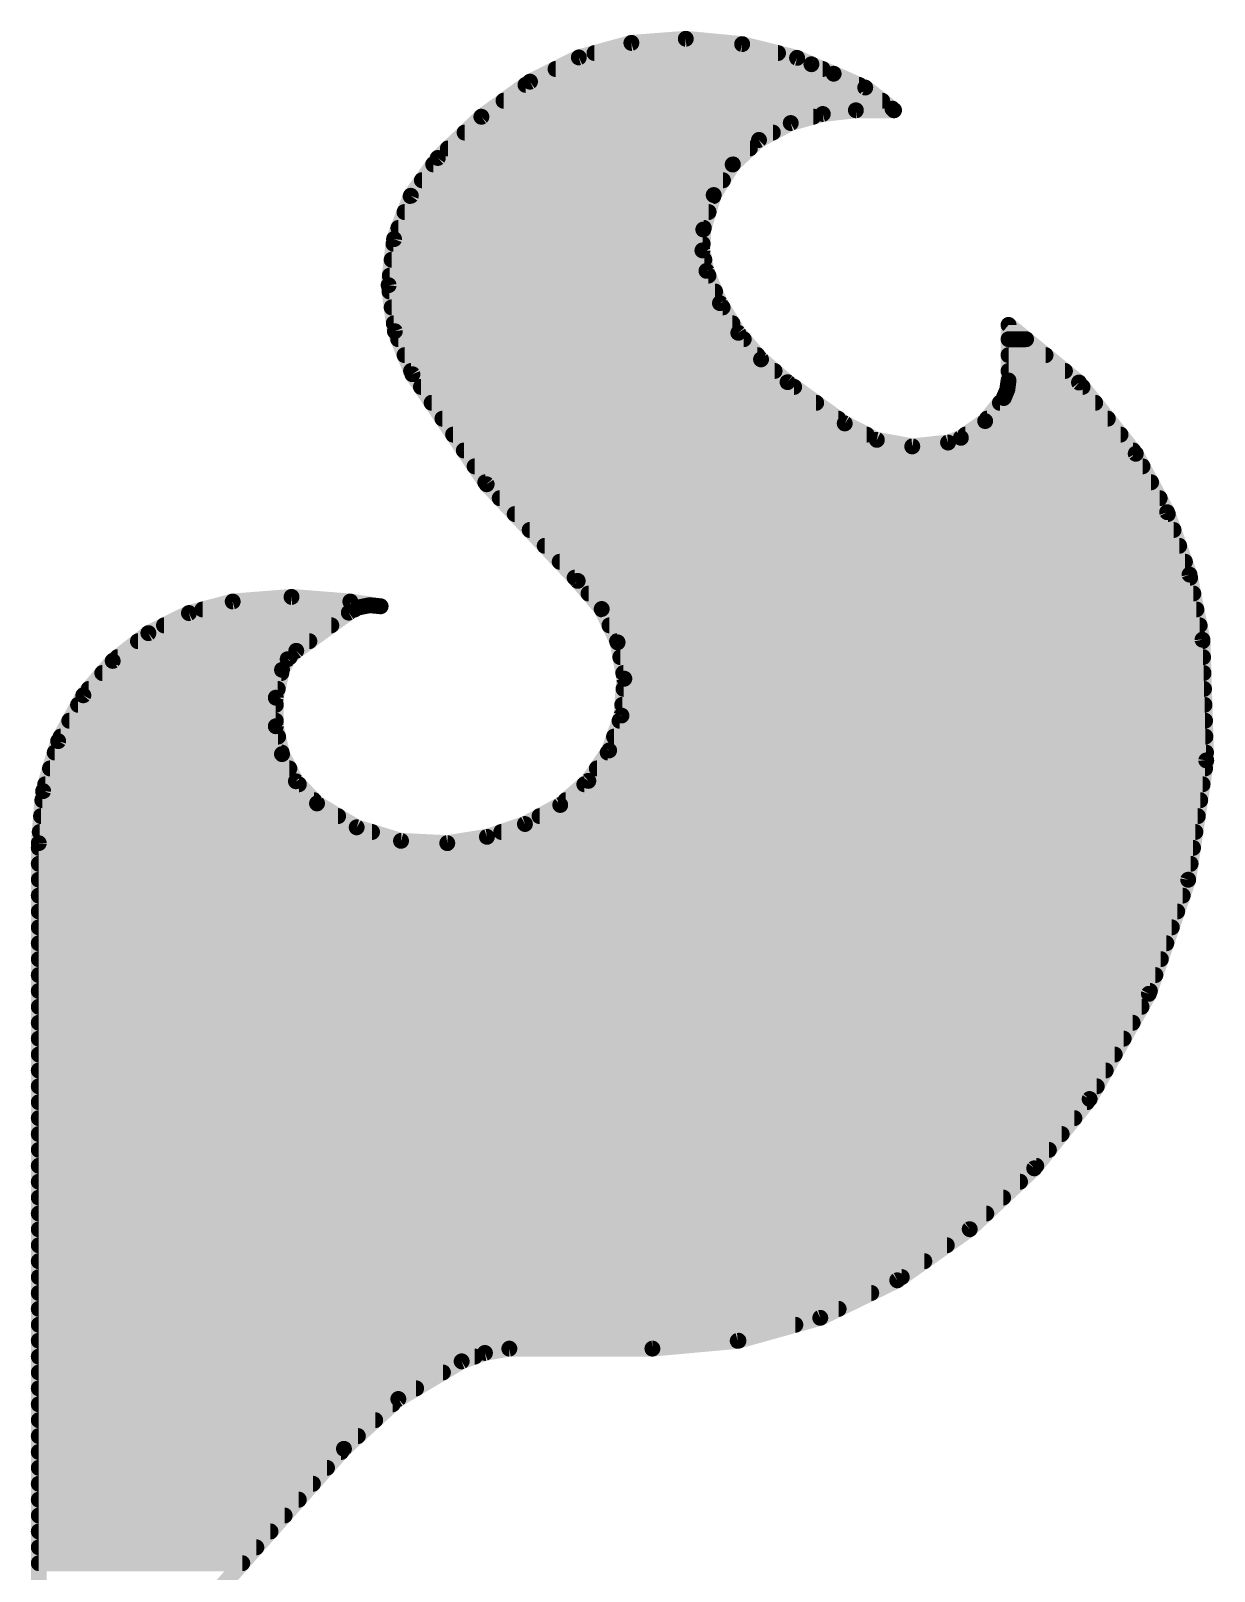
# Model space of a CAD drawing. Extents: x -27 to 95, y -17 to 50.
# Drawn here: x 71.587 to 73.478, y 4.001 to 6.462 of the extents above; entities that cross this region are included whole.
import ezdxf

# ---------------------------------------------------------------- set-up
doc = ezdxf.new("R2010")
doc.units = 0
doc.layers.add('21', color=41, linetype='CONTINUOUS')

msp = doc.modelspace()

# ---------------------------------------------------------------- linework, layer by layer
at = {"layer": '21', "const_width": 0.0254}
for points in [[(72.5469, 6.4425), (72.4629, 6.4193)], [(72.6338, 6.4491), (72.5469, 6.4425)], [(72.7238, 6.4405), (72.6338, 6.4491)], [(72.8116, 6.4186), (72.7238, 6.4405)], [(72.4629, 6.4193), (72.3849, 6.3805)], [(72.4879, 6.4262), (72.7812, 6.4262)], [(72.8345, 6.4084), (72.8116, 6.4186)], [(72.4257, 6.4008), (72.8523, 6.4008)], [(72.8701, 6.3932), (72.8345, 6.4084)], [(72.9205, 6.3711), (72.8701, 6.3932)], [(72.3849, 6.3805), (72.3072, 6.3245)], [(72.3778, 6.3754), (72.9107, 6.3754)], [(72.964, 6.3373), (72.9205, 6.3711)], [(72.3426, 6.35), (72.9477, 6.35)], [(72.3072, 6.3245), (72.2376, 6.2586)], [(72.3074, 6.3246), (72.8376, 6.3246)], [(72.7507, 6.2874), (72.8015, 6.3144)], [(72.8015, 6.3144), (72.8527, 6.3289)], [(72.8527, 6.3289), (72.9056, 6.3348)], [(72.9056, 6.3348), (72.9666, 6.3348)], [(72.9665, 6.3348), (72.964, 6.3373)], [(72.9666, 6.3348), (72.9665, 6.3348)], [(72.2805, 6.2992), (72.7729, 6.2992)], [(72.2537, 6.2738), (72.7362, 6.2738)], [(72.7087, 6.2482), (72.7507, 6.2874)], [(72.2376, 6.2586), (72.1945, 6.1982)], [(72.2303, 6.2484), (72.709, 6.2484)], [(72.6784, 6.1993), (72.7087, 6.2482)], [(72.2122, 6.223), (72.6931, 6.223)], [(72.1945, 6.1982), (72.1677, 6.129)], [(72.1942, 6.1976), (72.6779, 6.1976)], [(72.6618, 6.1443), (72.6784, 6.1993)], [(72.1844, 6.1722), (72.6702, 6.1722)], [(72.1746, 6.1468), (72.6626, 6.1468)], [(72.6604, 6.1109), (72.6618, 6.1443)], [(72.1677, 6.129), (72.1591, 6.0553)], [(72.1668, 6.1214), (72.6608, 6.1214)], [(72.1639, 6.096), (72.6634, 6.096)], [(72.6669, 6.0782), (72.6604, 6.1109)], [(72.1609, 6.0706), (72.6701, 6.0706)], [(72.6884, 6.0267), (72.6669, 6.0782)], [(72.1591, 6.0553), (72.169, 5.9818)], [(72.1604, 6.0452), (72.6807, 6.0452)], [(72.1639, 6.0198), (72.6926, 6.0198)], [(72.7177, 5.9792), (72.6884, 6.0267)], [(72.1673, 5.9944), (72.7083, 5.9944)], [(72.169, 5.9818), (72.197, 5.9131)], [(72.1743, 5.969), (72.7264, 5.969)], [(72.754, 5.9368), (72.7177, 5.9792)], [(73.2621, 5.8998), (73.1495, 5.9919)], [(73.1495, 5.9919), (73.1495, 5.903)], [(73.1495, 5.969), (73.1775, 5.969)], [(72.1846, 5.9436), (72.7482, 5.9436)], [(72.7964, 5.9004), (72.754, 5.9368)], [(73.1495, 5.9436), (73.2086, 5.9436)], [(72.1949, 5.9182), (72.7757, 5.9182)], [(72.197, 5.9131), (72.3156, 5.7373)], [(72.8878, 5.8344), (72.7964, 5.9004)], [(73.1495, 5.903), (73.1475, 5.8885)], [(73.1495, 5.9182), (73.2396, 5.9182)], [(73.3527, 5.7861), (73.2621, 5.8998)], [(72.2107, 5.8928), (72.8069, 5.8928)], [(73.1418, 5.875), (73.1121, 5.8383)], [(73.1475, 5.8885), (73.1418, 5.875)], [(73.1481, 5.8928), (73.2677, 5.8928)], [(72.2278, 5.8674), (72.8421, 5.8674)], [(73.1357, 5.8674), (73.2879, 5.8674)], [(72.245, 5.842), (72.8773, 5.842)], [(72.9391, 5.8082), (72.8878, 5.8344)], [(73.1121, 5.8383), (73.0733, 5.8115)], [(73.1151, 5.842), (73.3081, 5.842)], [(72.2621, 5.8166), (72.9227, 5.8166)], [(72.9957, 5.7978), (72.9391, 5.8082)], [(73.0529, 5.8039), (72.9957, 5.7978)], [(73.0733, 5.8115), (73.0529, 5.8039)], [(73.0807, 5.8166), (73.3284, 5.8166)], [(72.2792, 5.7912), (73.3486, 5.7912)], [(73.4028, 5.6927), (73.3527, 5.7861)], [(72.2964, 5.7658), (73.3636, 5.7658)], [(72.3135, 5.7404), (73.3772, 5.7404)], [(72.3156, 5.7373), (72.4611, 5.5829)], [(72.3366, 5.715), (73.3909, 5.715)], [(72.3605, 5.6896), (73.404, 5.6896)], [(73.4386, 5.5929), (73.4028, 5.6927)], [(72.3845, 5.6642), (73.4131, 5.6642)], [(72.4084, 5.6388), (73.4222, 5.6388)], [(72.4324, 5.6134), (73.4313, 5.6134)], [(72.4563, 5.588), (73.4396, 5.588)], [(72.4611, 5.5829), (72.4994, 5.538)], [(73.4593, 5.4889), (73.4386, 5.5929)], [(71.9099, 5.5499), (71.84, 5.5315)], [(72.0039, 5.5573), (71.9099, 5.5499)], [(72.0979, 5.5499), (72.0039, 5.5573)], [(72.1462, 5.5423), (72.0979, 5.5499)], [(72.4784, 5.5626), (73.4447, 5.5626)], [(71.84, 5.5315), (71.7752, 5.4994)], [(71.8617, 5.5372), (72.1049, 5.5372)], [(72.0115, 5.4712), (72.0954, 5.5321)], [(72.0954, 5.5321), (72.1111, 5.5405)], [(72.1111, 5.5405), (72.1285, 5.544)], [(72.1285, 5.544), (72.1462, 5.5423)], [(72.4994, 5.538), (72.5249, 5.4847)], [(72.4998, 5.5372), (73.4497, 5.5372)], [(71.8002, 5.5118), (72.0674, 5.5118)], [(72.5119, 5.5118), (73.4548, 5.5118)], [(71.7752, 5.4994), (71.7182, 5.455)], [(71.7585, 5.4864), (72.0324, 5.4864)], [(72.524, 5.4864), (73.4594, 5.4864)], [(72.5249, 5.4847), (72.5356, 5.4266)], [(73.4653, 5.2961), (73.4593, 5.4889)], [(71.7182, 5.455), (71.6712, 5.4)], [(71.7259, 5.461), (72.001, 5.461)], [(71.9887, 5.4407), (71.9977, 5.4578)], [(71.9977, 5.4578), (72.0115, 5.4712)], [(72.5292, 5.461), (73.4602, 5.461)], [(71.7016, 5.4356), (71.9876, 5.4356)], [(71.9788, 5.3962), (71.9887, 5.4407)], [(72.534, 5.4356), (73.461, 5.4356)], [(71.6799, 5.4102), (71.9819, 5.4102)], [(72.5356, 5.4266), (72.531, 5.3677)], [(72.5344, 5.4102), (73.4618, 5.4102)], [(71.6712, 5.4), (71.6311, 5.3268)], [(71.6629, 5.3848), (71.9788, 5.3848)], [(71.9788, 5.3506), (71.9788, 5.3962)], [(72.5324, 5.3848), (73.4626, 5.3848)], [(71.6489, 5.3594), (71.9788, 5.3594)], [(72.531, 5.3677), (72.5114, 5.312)], [(72.5281, 5.3594), (73.4634, 5.3594)], [(71.635, 5.334), (71.9825, 5.334)], [(71.9887, 5.3061), (71.9788, 5.3506)], [(72.5192, 5.334), (73.4641, 5.334)], [(71.6311, 5.3268), (71.6071, 5.2469)], [(71.6256, 5.3086), (71.9881, 5.3086)], [(72.0109, 5.2626), (71.9887, 5.3061)], [(72.5114, 5.312), (72.478, 5.2633)], [(72.5091, 5.3086), (73.4649, 5.3086)], [(71.618, 5.2832), (72.0004, 5.2832)], [(72.4917, 5.2832), (73.4634, 5.2832)], [(73.4365, 5.1054), (73.4653, 5.2961)], [(71.6103, 5.2578), (72.0156, 5.2578)], [(72.0446, 5.2273), (72.0109, 5.2626)], [(72.478, 5.2633), (72.4332, 5.2248)], [(72.4717, 5.2578), (73.4595, 5.2578)], [(71.6071, 5.2469), (71.6001, 5.1638)], [(71.6058, 5.2324), (72.0397, 5.2324)], [(72.4421, 5.2324), (73.4557, 5.2324)], [(71.6037, 5.207), (72.0783, 5.207)], [(72.108, 5.1891), (72.0446, 5.2273)], [(72.4332, 5.2248), (72.3768, 5.1944)], [(72.4002, 5.207), (73.4519, 5.207)], [(71.6016, 5.1816), (72.1325, 5.1816)], [(72.1788, 5.1675), (72.108, 5.1891)], [(72.3768, 5.1944), (72.3161, 5.1739)], [(72.3389, 5.1816), (73.448, 5.1816)], [(71.6001, 5.1638), (71.6001, 3.6474)], [(71.6001, 5.1562), (73.4442, 5.1562)], [(72.2528, 5.1638), (72.1788, 5.1675)], [(72.3161, 5.1739), (72.2528, 5.1638)], [(71.6001, 5.1308), (73.4403, 5.1308)], [(71.6001, 5.1054), (73.4365, 5.1054)], [(73.3737, 4.923), (73.4365, 5.1054)], [(71.6001, 5.08), (73.4277, 5.08)], [(71.6001, 5.0546), (73.419, 5.0546)], [(71.6001, 5.0292), (73.4103, 5.0292)], [(71.6001, 5.0038), (73.4015, 5.0038)], [(71.6001, 4.9784), (73.3928, 4.9784)], [(71.6001, 4.953), (73.384, 4.953)], [(71.6001, 4.9276), (73.3753, 4.9276)], [(73.279, 4.7549), (73.3737, 4.923)], [(71.6001, 4.9022), (73.362, 4.9022)], [(71.6001, 4.8768), (73.3477, 4.8768)], [(71.6001, 4.8514), (73.3334, 4.8514)], [(71.6001, 4.826), (73.3191, 4.826)], [(71.6001, 4.8006), (73.3047, 4.8006)], [(71.6001, 4.7752), (73.2904, 4.7752)], [(71.6001, 4.7498), (73.2749, 4.7498)], [(73.1906, 4.6442), (73.279, 4.7549)], [(71.6001, 4.7244), (73.2546, 4.7244)], [(71.6001, 4.699), (73.2343, 4.699)], [(71.6001, 4.6736), (73.214, 4.6736)], [(71.6001, 4.6482), (73.1937, 4.6482)], [(73.0874, 4.547), (73.1906, 4.6442)], [(71.6001, 4.6228), (73.1678, 4.6228)], [(71.6001, 4.5974), (73.1409, 4.5974)], [(71.6001, 4.572), (73.1139, 4.572)], [(71.6001, 4.5466), (73.0868, 4.5466)], [(72.9717, 4.4653), (73.0874, 4.547)], [(71.6001, 4.5212), (73.0509, 4.5212)], [(71.6001, 4.4958), (73.0149, 4.4958)], [(71.6001, 4.4704), (72.9789, 4.4704)], [(71.6001, 4.445), (72.9301, 4.445)], [(72.8487, 4.4053), (72.9717, 4.4653)], [(71.6001, 4.4196), (72.878, 4.4196)], [(71.6001, 4.3942), (72.8089, 4.3942)], [(72.7168, 4.3685), (72.8487, 4.4053)], [(71.6001, 4.3688), (72.7179, 4.3688)], [(72.5805, 4.3561), (72.7168, 4.3685)], [(72.2757, 4.3358), (72.3129, 4.3493)], [(72.3129, 4.3493), (72.3519, 4.3561)], [(72.3519, 4.3561), (72.5805, 4.3561)], [(71.6001, 4.3434), (72.2967, 4.3434)], [(72.1745, 4.2756), (72.2757, 4.3358)], [(71.6001, 4.318), (72.2458, 4.318)], [(71.6001, 4.2926), (72.203, 4.2926)], [(72.0877, 4.1961), (72.1745, 4.2756)], [(71.6001, 4.2672), (72.1653, 4.2672)], [(71.6001, 4.2418), (72.1376, 4.2418)], [(71.6001, 4.2164), (72.1099, 4.2164)], [(71.6001, 3.6474), (72.0877, 4.1961)], [(71.6001, 4.191), (72.0832, 4.191)], [(71.6001, 4.1656), (72.0606, 4.1656)], [(71.6001, 4.1402), (72.038, 4.1402)], [(71.6001, 4.1148), (72.0155, 4.1148)], [(71.6001, 4.0894), (71.9929, 4.0894)], [(71.6001, 4.064), (71.9703, 4.064)], [(71.6001, 4.0386), (71.9477, 4.0386)], [(71.6001, 4.0132), (71.9252, 4.0132)]]:
    msp.add_lwpolyline(points, dxfattribs=at)
at = {"layer": '21', "const_width": 0.0127}
for points in [[(72.5464, 6.4488, 1), (72.5474, 6.4361)], [(72.5486, 6.4364, 1), (72.5452, 6.4486)], [(72.6344, 6.4554, 1), (72.6332, 6.4428)], [(72.6343, 6.4428, 1), (72.6333, 6.4554)], [(72.7254, 6.4467, 1), (72.7223, 6.4344)], [(72.7232, 6.4342, 1), (72.7245, 6.4469)], [(72.4612, 6.4254, 1), (72.4646, 6.4132)], [(72.4657, 6.4136, 1), (72.4601, 6.425)], [(72.4879, 6.4326, 1), (72.4879, 6.4199)], [(72.7812, 6.4199, 1), (72.7812, 6.4326)], [(72.8142, 6.4244, 1), (72.809, 6.4128)], [(72.8101, 6.4124, 1), (72.8131, 6.4248)], [(72.4257, 6.4072, 1), (72.4257, 6.3944)], [(72.837, 6.4142, 1), (72.832, 6.4026)], [(72.8319, 6.4026, 1), (72.8371, 6.4142)], [(72.8523, 6.3944, 1), (72.8523, 6.4072)], [(72.8726, 6.399, 1), (72.8676, 6.3874)], [(72.8676, 6.3874, 1), (72.8726, 6.399)], [(72.3778, 6.3818, 1), (72.3778, 6.369)], [(72.3821, 6.3862, 1), (72.3877, 6.3748)], [(72.3886, 6.3753, 1), (72.3812, 6.3857)], [(72.9107, 6.369, 1), (72.9107, 6.3818)], [(72.9244, 6.3761, 1), (72.9166, 6.3661)], [(72.918, 6.3653, 1), (72.9231, 6.3769)], [(72.3426, 6.3564, 1), (72.3426, 6.3437)], [(72.9477, 6.3437, 1), (72.9477, 6.3564)], [(72.3035, 6.3296, 1), (72.3109, 6.3193)], [(72.3074, 6.331, 1), (72.3074, 6.3182)], [(72.3116, 6.3198, 1), (72.3028, 6.3291)], [(72.7998, 6.3205, 1), (72.8032, 6.3083)], [(72.8045, 6.3088, 1), (72.7985, 6.32)], [(72.8376, 6.3182, 1), (72.8376, 6.331)], [(72.852, 6.3352, 1), (72.8534, 6.3226)], [(72.8544, 6.3228, 1), (72.851, 6.335)], [(72.9056, 6.3412, 1), (72.9056, 6.3285)], [(72.9063, 6.3285, 1), (72.9049, 6.3411)], [(72.9685, 6.3418, 1), (72.9595, 6.3328)], [(72.9601, 6.3323, 1), (72.9679, 6.3423)], [(72.9665, 6.3412, 1), (72.9665, 6.3285)], [(72.962, 6.3303, 1), (72.971, 6.3393)], [(72.9666, 6.3285, 1), (72.9666, 6.3412)], [(72.9666, 6.3285, 1), (72.9666, 6.3412)], [(72.2805, 6.3056, 1), (72.2805, 6.2928)], [(72.7729, 6.2928, 1), (72.7729, 6.3056)], [(72.2537, 6.2802, 1), (72.2537, 6.2675)], [(72.7362, 6.2675, 1), (72.7362, 6.2802)], [(72.7478, 6.293, 1), (72.7537, 6.2818)], [(72.7551, 6.2828, 1), (72.7464, 6.2921)], [(72.2303, 6.2548, 1), (72.2303, 6.242)], [(72.2332, 6.2632, 1), (72.242, 6.254)], [(72.2428, 6.2549, 1), (72.2324, 6.2623)], [(72.7044, 6.2528, 1), (72.7131, 6.2435)], [(72.7141, 6.2448, 1), (72.7034, 6.2515)], [(72.709, 6.242, 1), (72.709, 6.2548)], [(72.2122, 6.2294, 1), (72.2122, 6.2166)], [(72.6931, 6.2166, 1), (72.6931, 6.2294)], [(72.1942, 6.204, 1), (72.1942, 6.1913)], [(72.1893, 6.2019, 1), (72.1996, 6.1945)], [(72.2004, 6.1959, 1), (72.1885, 6.2005)], [(72.673, 6.2027, 1), (72.6838, 6.196)], [(72.6845, 6.1975, 1), (72.6723, 6.2012)], [(72.6779, 6.1913, 1), (72.6779, 6.204)], [(72.1844, 6.1786, 1), (72.1844, 6.1658)], [(72.6702, 6.1658, 1), (72.6702, 6.1786)], [(72.1746, 6.1532, 1), (72.1746, 6.1405)], [(72.6681, 6.144, 1), (72.6555, 6.1446)], [(72.6626, 6.1405, 1), (72.6626, 6.1532)], [(72.1668, 6.1278, 1), (72.1668, 6.1151)], [(72.1618, 6.1313, 1), (72.1737, 6.1267)], [(72.174, 6.1283, 1), (72.1614, 6.1298)], [(72.6557, 6.1461, 1), (72.6679, 6.1425)], [(72.6608, 6.1151, 1), (72.6608, 6.1278)], [(72.1639, 6.1024, 1), (72.1639, 6.0896)], [(72.654, 6.1112, 1), (72.6667, 6.1107)], [(72.6666, 6.1122, 1), (72.6542, 6.1097)], [(72.6634, 6.0896, 1), (72.6634, 6.1024)], [(72.1609, 6.077, 1), (72.1609, 6.0643)], [(72.6728, 6.0806, 1), (72.661, 6.0758)], [(72.6607, 6.077, 1), (72.6731, 6.0794)], [(72.6701, 6.0643, 1), (72.6701, 6.077)], [(72.1654, 6.0562, 1), (72.1528, 6.0545)], [(72.1528, 6.0561, 1), (72.1654, 6.0546)], [(72.1604, 6.0516, 1), (72.1604, 6.0389)], [(72.6807, 6.0389, 1), (72.6807, 6.0516)], [(72.1639, 6.0262, 1), (72.1639, 6.0134)], [(72.6938, 6.03, 1), (72.683, 6.0234)], [(72.6825, 6.0242, 1), (72.6942, 6.0291)], [(72.6926, 6.0134, 1), (72.6926, 6.0262)], [(72.1673, 6.0008, 1), (72.1673, 5.9881)], [(72.7083, 5.9881, 1), (72.7083, 6.0008)], [(72.1749, 5.9842, 1), (72.1632, 5.9794)], [(72.1627, 5.981, 1), (72.1753, 5.9827)], [(72.1743, 5.9754, 1), (72.1743, 5.9627)], [(72.7225, 5.9833, 1), (72.7129, 5.9751)], [(72.7123, 5.9759, 1), (72.7231, 5.9825)], [(72.7264, 5.9627, 1), (72.7264, 5.9754)], [(73.1535, 5.9968, 1), (73.1455, 5.987)], [(73.1495, 5.9754, 1), (73.1495, 5.9627)], [(73.1559, 5.9919, 1), (73.1432, 5.9919)], [(73.1775, 5.9627, 1), (73.1775, 5.9754)], [(72.1846, 5.95, 1), (72.1846, 5.9372)], [(72.7482, 5.9372, 1), (72.7482, 5.95)], [(73.1495, 5.95, 1), (73.1495, 5.9372)], [(73.2086, 5.9372, 1), (73.2086, 5.95)], [(72.7582, 5.9416, 1), (72.7499, 5.932)], [(72.7492, 5.9327, 1), (72.7589, 5.9409)], [(72.1949, 5.9246, 1), (72.1949, 5.9119)], [(72.2023, 5.9167, 1), (72.1917, 5.9095)], [(72.1911, 5.9107, 1), (72.2029, 5.9155)], [(72.7757, 5.9119, 1), (72.7757, 5.9246)], [(72.8001, 5.9055, 1), (72.7927, 5.8953)], [(72.7923, 5.8956, 1), (72.8005, 5.9052)], [(73.1495, 5.9246, 1), (73.1495, 5.9119)], [(73.1558, 5.9021, 1), (73.1432, 5.9039)], [(73.1432, 5.903, 1), (73.1559, 5.903)], [(73.2396, 5.9119, 1), (73.2396, 5.9246)], [(73.267, 5.9038, 1), (73.2571, 5.8959)], [(73.258, 5.8949, 1), (73.2661, 5.9047)], [(72.2107, 5.8992, 1), (72.2107, 5.8864)], [(72.8069, 5.8864, 1), (72.8069, 5.8992)], [(73.136, 5.8775, 1), (73.1476, 5.8725)], [(73.1467, 5.871, 1), (73.1369, 5.879)], [(73.1412, 5.8893, 1), (73.1538, 5.8876)], [(73.1481, 5.8992, 1), (73.1481, 5.8864)], [(73.1534, 5.886, 1), (73.1417, 5.891)], [(73.2677, 5.8864, 1), (73.2677, 5.8992)], [(72.2278, 5.8738, 1), (72.2278, 5.861)], [(72.8421, 5.861, 1), (72.8421, 5.8738)], [(73.1357, 5.8738, 1), (73.1357, 5.861)], [(73.2879, 5.861, 1), (73.2879, 5.8738)], [(72.245, 5.8484, 1), (72.245, 5.8357)], [(72.8773, 5.8357, 1), (72.8773, 5.8484)], [(72.8907, 5.8401, 1), (72.8849, 5.8287)], [(72.8841, 5.8293, 1), (72.8915, 5.8395)], [(73.1072, 5.8423, 1), (73.1171, 5.8343)], [(73.1157, 5.8331, 1), (73.1085, 5.8435)], [(73.1151, 5.8484, 1), (73.1151, 5.8357)], [(73.3081, 5.8357, 1), (73.3081, 5.8484)], [(72.2621, 5.823, 1), (72.2621, 5.8102)], [(72.9227, 5.8102, 1), (72.9227, 5.823)], [(72.9402, 5.8145, 1), (72.9379, 5.802)], [(72.9362, 5.8026, 1), (72.942, 5.8139)], [(72.995, 5.8041, 1), (72.9963, 5.7914)], [(72.9945, 5.7915, 1), (72.9968, 5.804)], [(73.0507, 5.8099, 1), (73.0551, 5.7979)], [(73.0536, 5.7976, 1), (73.0522, 5.8102)], [(73.0697, 5.8167, 1), (73.0769, 5.8063)], [(73.0755, 5.8055, 1), (73.0711, 5.8175)], [(73.0807, 5.823, 1), (73.0807, 5.8102)], [(73.3284, 5.8102, 1), (73.3284, 5.823)], [(72.2792, 5.7976, 1), (72.2792, 5.7848)], [(73.3583, 5.7891, 1), (73.3471, 5.7831)], [(73.3477, 5.7821, 1), (73.3577, 5.7901)], [(73.3486, 5.7848, 1), (73.3486, 5.7976)], [(72.2964, 5.7722, 1), (72.2964, 5.7595)], [(73.3636, 5.7595, 1), (73.3636, 5.7722)], [(72.3135, 5.7468, 1), (72.3135, 5.734)], [(72.3202, 5.7416, 1), (72.311, 5.7329)], [(72.3104, 5.7337, 1), (72.3209, 5.7408)], [(73.3772, 5.734, 1), (73.3772, 5.7468)], [(72.3366, 5.7214, 1), (72.3366, 5.7086)], [(73.3909, 5.7086, 1), (73.3909, 5.7214)], [(72.3605, 5.696, 1), (72.3605, 5.6833)], [(73.4088, 5.6948, 1), (73.3969, 5.6905)], [(73.3972, 5.6897, 1), (73.4084, 5.6957)], [(73.404, 5.6833, 1), (73.404, 5.696)], [(72.3845, 5.6706, 1), (72.3845, 5.6578)], [(73.4131, 5.6578, 1), (73.4131, 5.6706)], [(72.4084, 5.6452, 1), (72.4084, 5.6325)], [(73.4222, 5.6325, 1), (73.4222, 5.6452)], [(72.4324, 5.6198, 1), (72.4324, 5.6071)], [(73.4313, 5.6071, 1), (73.4313, 5.6198)], [(72.4563, 5.5944, 1), (72.4563, 5.5816)], [(72.4659, 5.587, 1), (72.4563, 5.5788)], [(72.4565, 5.5785, 1), (72.4657, 5.5873)], [(73.4449, 5.5941, 1), (73.4324, 5.5916)], [(73.4327, 5.5907, 1), (73.4446, 5.595)], [(73.4396, 5.5816, 1), (73.4396, 5.5944)], [(71.9094, 5.5562, 1), (71.9104, 5.5436)], [(71.9115, 5.5438, 1), (71.9083, 5.556)], [(72.0044, 5.5636, 1), (72.0034, 5.5509)], [(72.0044, 5.5509, 1), (72.0034, 5.5636)], [(72.0989, 5.5562, 1), (72.0969, 5.5436)], [(72.0974, 5.5436, 1), (72.0984, 5.5562)], [(72.4784, 5.569, 1), (72.4784, 5.5563)], [(73.4447, 5.5563, 1), (73.4447, 5.569)], [(71.8384, 5.5376, 1), (71.8416, 5.5253)], [(71.8428, 5.5258, 1), (71.8372, 5.5372)], [(71.8617, 5.5436, 1), (71.8617, 5.5309)], [(72.0924, 5.5377, 1), (72.0984, 5.5265)], [(72.0991, 5.527, 1), (72.0917, 5.5372)], [(72.1098, 5.5467, 1), (72.1123, 5.5343)], [(72.1049, 5.5309, 1), (72.1049, 5.5436)], [(72.1141, 5.5349, 1), (72.1081, 5.5461)], [(72.1291, 5.5503, 1), (72.1279, 5.5377)], [(72.1298, 5.5378, 1), (72.1272, 5.5502)], [(72.1452, 5.536, 1), (72.1472, 5.5486)], [(72.1456, 5.536, 1), (72.1468, 5.5486)], [(72.5052, 5.5407, 1), (72.4937, 5.5352)], [(72.4998, 5.5436, 1), (72.4998, 5.5309)], [(72.4946, 5.5338, 1), (72.5043, 5.5421)], [(73.4497, 5.5309, 1), (73.4497, 5.5436)], [(71.8002, 5.5182, 1), (71.8002, 5.5054)], [(72.0674, 5.5054, 1), (72.0674, 5.5182)], [(72.5119, 5.5182, 1), (72.5119, 5.5054)], [(73.4548, 5.5054, 1), (73.4548, 5.5182)], [(71.7585, 5.4928, 1), (71.7585, 5.4801)], [(71.7724, 5.5051, 1), (71.778, 5.4937)], [(71.7791, 5.4944, 1), (71.7713, 5.5044)], [(72.0324, 5.4801, 1), (72.0324, 5.4928)], [(72.524, 5.4928, 1), (72.524, 5.4801)], [(72.5311, 5.4858, 1), (72.5186, 5.4835)], [(72.5191, 5.4819, 1), (72.5306, 5.4874)], [(73.4656, 5.4891, 1), (73.453, 5.4887)], [(73.4531, 5.4877, 1), (73.4655, 5.4901)], [(73.4594, 5.4801, 1), (73.4594, 5.4928)], [(71.7143, 5.46, 1), (71.7221, 5.45)], [(71.723, 5.4509, 1), (71.7133, 5.4591)], [(71.7259, 5.4674, 1), (71.7259, 5.4546)], [(71.9933, 5.4623, 1), (72.0021, 5.4532)], [(72.0033, 5.4548, 1), (71.9921, 5.4607)], [(72.001, 5.4546, 1), (72.001, 5.4674)], [(72.0078, 5.4763, 1), (72.0152, 5.4661)], [(72.0159, 5.4667, 1), (72.0071, 5.4757)], [(72.5292, 5.4674, 1), (72.5292, 5.4546)], [(73.4602, 5.4546, 1), (73.4602, 5.4674)], [(71.7016, 5.442, 1), (71.7016, 5.4292)], [(71.9831, 5.4437, 1), (71.9943, 5.4377)], [(71.9949, 5.4393, 1), (71.9825, 5.4421)], [(71.9876, 5.4292, 1), (71.9876, 5.442)], [(72.534, 5.442, 1), (72.534, 5.4292)], [(73.461, 5.4292, 1), (73.461, 5.442)], [(71.6799, 5.4166, 1), (71.6799, 5.4039)], [(71.9819, 5.4039, 1), (71.9819, 5.4166)], [(72.5344, 5.4166, 1), (72.5344, 5.4039)], [(72.542, 5.4261, 1), (72.5293, 5.4271)], [(72.5294, 5.4254, 1), (72.5419, 5.4277)], [(73.4618, 5.4039, 1), (73.4618, 5.4166)], [(71.6629, 5.3912, 1), (71.6629, 5.3784)], [(71.6664, 5.4041, 1), (71.676, 5.3959)], [(71.6768, 5.3969, 1), (71.6656, 5.4031)], [(71.9851, 5.3962, 1), (71.9724, 5.3962)], [(71.9726, 5.3976, 1), (71.985, 5.3948)], [(71.9788, 5.3784, 1), (71.9788, 5.3912)], [(72.5324, 5.3912, 1), (72.5324, 5.3784)], [(73.4626, 5.3784, 1), (73.4626, 5.3912)], [(71.6489, 5.3658, 1), (71.6489, 5.353)], [(71.9788, 5.353, 1), (71.9788, 5.3658)], [(72.5281, 5.3658, 1), (72.5281, 5.353)], [(72.5247, 5.3682, 1), (72.5374, 5.3672)], [(72.537, 5.3656, 1), (72.5251, 5.3698)], [(73.4634, 5.353, 1), (73.4634, 5.3658)], [(71.635, 5.3404, 1), (71.635, 5.3277)], [(71.9724, 5.3506, 1), (71.9851, 5.3506)], [(71.985, 5.352, 1), (71.9726, 5.3492)], [(71.9825, 5.3277, 1), (71.9825, 5.3404)], [(72.5192, 5.3404, 1), (72.5192, 5.3277)], [(73.4641, 5.3277, 1), (73.4641, 5.3404)], [(71.6256, 5.315, 1), (71.6256, 5.3022)], [(71.6255, 5.3299, 1), (71.6367, 5.3238)], [(71.6372, 5.325, 1), (71.625, 5.3287)], [(71.9944, 5.309, 1), (71.983, 5.3032)], [(71.9881, 5.3022, 1), (71.9881, 5.315)], [(72.5091, 5.315, 1), (72.5091, 5.3022)], [(72.5054, 5.3141, 1), (72.5174, 5.3099)], [(72.5166, 5.3084, 1), (72.5062, 5.3156)], [(73.4649, 5.3022, 1), (73.4649, 5.315)], [(71.618, 5.2896, 1), (71.618, 5.2768)], [(71.9825, 5.3047, 1), (71.9949, 5.3075)], [(72.0004, 5.2768, 1), (72.0004, 5.2896)], [(72.4917, 5.2896, 1), (72.4917, 5.2768)], [(73.459, 5.2959, 1), (73.4717, 5.2963)], [(73.4716, 5.2951, 1), (73.4591, 5.297)], [(73.4634, 5.2768, 1), (73.4634, 5.2896)], [(71.6103, 5.2642, 1), (71.6103, 5.2515)], [(72.0155, 5.267, 1), (72.0063, 5.2583)], [(72.0053, 5.2598, 1), (72.0166, 5.2655)], [(72.0156, 5.2515, 1), (72.0156, 5.2642)], [(72.4717, 5.2642, 1), (72.4717, 5.2515)], [(72.4728, 5.2668, 1), (72.4833, 5.2597)], [(72.4822, 5.2584, 1), (72.4739, 5.2681)], [(73.4595, 5.2515, 1), (73.4595, 5.2642)], [(71.6058, 5.2388, 1), (71.6058, 5.226)], [(71.6134, 5.2464, 1), (71.6007, 5.2475)], [(71.601, 5.2488, 1), (71.6131, 5.2451)], [(72.0397, 5.226, 1), (72.0397, 5.2388)], [(72.4421, 5.2388, 1), (72.4421, 5.226)], [(73.4557, 5.226, 1), (73.4557, 5.2388)], [(71.6037, 5.2134, 1), (71.6037, 5.2006)], [(72.0479, 5.2327, 1), (72.0413, 5.2219)], [(72.04, 5.2229, 1), (72.0492, 5.2317)], [(72.0783, 5.2006, 1), (72.0783, 5.2134)], [(72.4002, 5.2134, 1), (72.4002, 5.2006)], [(72.4291, 5.2296, 1), (72.4373, 5.22)], [(72.4362, 5.2192, 1), (72.4302, 5.2304)], [(73.4519, 5.2006, 1), (73.4519, 5.2134)], [(71.6016, 5.188, 1), (71.6016, 5.1753)], [(72.1099, 5.1952, 1), (72.1062, 5.183)], [(72.1047, 5.1836, 1), (72.1113, 5.1945)], [(72.1325, 5.1753, 1), (72.1325, 5.188)], [(72.3389, 5.188, 1), (72.3389, 5.1753)], [(72.3738, 5.2, 1), (72.3798, 5.1888)], [(72.3788, 5.1884, 1), (72.3748, 5.2004)], [(73.448, 5.1753, 1), (73.448, 5.188)], [(71.5938, 5.1643, 1), (71.6064, 5.1633)], [(71.6001, 5.1626, 1), (71.6001, 5.1498)], [(71.6064, 5.1638, 1), (71.5938, 5.1638)], [(72.1792, 5.1738, 1), (72.1785, 5.1611)], [(72.177, 5.1614, 1), (72.1807, 5.1735)], [(72.2518, 5.1701, 1), (72.2538, 5.1575)], [(72.2525, 5.1575, 1), (72.2531, 5.1701)], [(72.3141, 5.1799, 1), (72.3181, 5.1679)], [(72.3171, 5.1676, 1), (72.3151, 5.1801)], [(73.4442, 5.1498, 1), (73.4442, 5.1626)], [(71.6001, 5.1372, 1), (71.6001, 5.1244)], [(73.4403, 5.1244, 1), (73.4403, 5.1372)], [(71.6001, 5.1118, 1), (71.6001, 5.0991)], [(73.4302, 5.1063, 1), (73.4428, 5.1044)], [(73.4425, 5.1033, 1), (73.4305, 5.1074)], [(73.4365, 5.0991, 1), (73.4365, 5.1118)], [(71.6001, 5.0864, 1), (71.6001, 5.0736)], [(73.4277, 5.0736, 1), (73.4277, 5.0864)], [(71.6001, 5.061, 1), (71.6001, 5.0483)], [(73.419, 5.0483, 1), (73.419, 5.061)], [(71.6001, 5.0356, 1), (71.6001, 5.0229)], [(73.4103, 5.0229, 1), (73.4103, 5.0356)], [(71.6001, 5.0102, 1), (71.6001, 4.9974)], [(73.4015, 4.9974, 1), (73.4015, 5.0102)], [(71.6001, 4.9848, 1), (71.6001, 4.9721)], [(73.3928, 4.9721, 1), (73.3928, 4.9848)], [(71.6001, 4.9594, 1), (71.6001, 4.9466)], [(73.384, 4.9466, 1), (73.384, 4.9594)], [(71.6001, 4.934, 1), (71.6001, 4.9212)], [(73.3677, 4.925, 1), (73.3797, 4.9209)], [(73.3792, 4.9199, 1), (73.3681, 4.9261)], [(73.3753, 4.9212, 1), (73.3753, 4.934)], [(71.6001, 4.9086, 1), (71.6001, 4.8959)], [(73.362, 4.8959, 1), (73.362, 4.9086)], [(71.6001, 4.8832, 1), (71.6001, 4.8704)], [(73.3477, 4.8704, 1), (73.3477, 4.8832)], [(71.6001, 4.8578, 1), (71.6001, 4.845)], [(73.3334, 4.845, 1), (73.3334, 4.8578)], [(71.6001, 4.8324, 1), (71.6001, 4.8197)], [(73.3191, 4.8197, 1), (73.3191, 4.8324)], [(71.6001, 4.807, 1), (71.6001, 4.7942)], [(73.3047, 4.7942, 1), (73.3047, 4.807)], [(71.6001, 4.7816, 1), (71.6001, 4.7688)], [(73.2904, 4.7688, 1), (73.2904, 4.7816)], [(71.6001, 4.7562, 1), (71.6001, 4.7435)], [(73.2735, 4.758, 1), (73.2845, 4.7518)], [(73.284, 4.7509, 1), (73.274, 4.7589)], [(73.2749, 4.7435, 1), (73.2749, 4.7562)], [(71.6001, 4.7308, 1), (71.6001, 4.718)], [(73.2546, 4.718, 1), (73.2546, 4.7308)], [(71.6001, 4.7054, 1), (71.6001, 4.6926)], [(73.2343, 4.6926, 1), (73.2343, 4.7054)], [(71.6001, 4.68, 1), (71.6001, 4.6673)], [(73.214, 4.6673, 1), (73.214, 4.68)], [(71.6001, 4.6546, 1), (71.6001, 4.6418)], [(73.1856, 4.6482, 1), (73.1955, 4.6402)], [(73.1949, 4.6396, 1), (73.1862, 4.6488)], [(73.1937, 4.6418, 1), (73.1937, 4.6546)], [(71.6001, 4.6292, 1), (71.6001, 4.6164)], [(73.1678, 4.6164, 1), (73.1678, 4.6292)], [(71.6001, 4.6038, 1), (71.6001, 4.5911)], [(73.1409, 4.5911, 1), (73.1409, 4.6038)], [(71.6001, 4.5784, 1), (71.6001, 4.5656)], [(73.1139, 4.5656, 1), (73.1139, 4.5784)], [(71.6001, 4.553, 1), (71.6001, 4.5403)], [(73.0831, 4.5517, 1), (73.0918, 4.5424)], [(73.0911, 4.5418, 1), (73.0838, 4.5522)], [(73.0868, 4.5403, 1), (73.0868, 4.553)], [(71.6001, 4.5276, 1), (71.6001, 4.5149)], [(73.0509, 4.5149, 1), (73.0509, 4.5276)], [(71.6001, 4.5022, 1), (71.6001, 4.4894)], [(73.0149, 4.4894, 1), (73.0149, 4.5022)], [(71.6001, 4.4768, 1), (71.6001, 4.4641)], [(72.9789, 4.4641, 1), (72.9789, 4.4768)], [(71.6001, 4.4514, 1), (71.6001, 4.4386)], [(72.9301, 4.4386, 1), (72.9301, 4.4514)], [(72.968, 4.4705, 1), (72.9754, 4.4601)], [(72.9745, 4.4596, 1), (72.9689, 4.471)], [(71.6001, 4.426, 1), (71.6001, 4.4132)], [(72.878, 4.4132, 1), (72.878, 4.426)], [(71.6001, 4.4006, 1), (71.6001, 4.3879)], [(72.8089, 4.3879, 1), (72.8089, 4.4006)], [(72.8459, 4.411, 1), (72.8514, 4.3996)], [(72.8504, 4.3992, 1), (72.847, 4.4114)], [(71.6001, 4.3752, 1), (71.6001, 4.3624)], [(72.7174, 4.3622, 1), (72.7162, 4.3748)], [(72.7179, 4.3624, 1), (72.7179, 4.3752)], [(72.3118, 4.3555, 1), (72.314, 4.343)], [(72.3151, 4.3433, 1), (72.3108, 4.3552)], [(72.3519, 4.3625, 1), (72.3519, 4.3498)], [(72.353, 4.3498, 1), (72.3508, 4.3624)], [(72.5799, 4.3624, 1), (72.5811, 4.3498)], [(72.5805, 4.3498, 1), (72.5805, 4.3625)], [(72.7151, 4.3746, 1), (72.7185, 4.3624)], [(71.6001, 4.3498, 1), (71.6001, 4.337)], [(72.2735, 4.3418, 1), (72.2779, 4.3298)], [(72.2789, 4.3303, 1), (72.2725, 4.3413)], [(72.2967, 4.337, 1), (72.2967, 4.3498)], [(71.6001, 4.3244, 1), (71.6001, 4.3117)], [(72.2458, 4.3117, 1), (72.2458, 4.3244)], [(71.6001, 4.299, 1), (71.6001, 4.2862)], [(72.1713, 4.2811, 1), (72.1778, 4.2702)], [(72.1788, 4.2709, 1), (72.1702, 4.2803)], [(72.203, 4.2862, 1), (72.203, 4.299)], [(71.6001, 4.2736, 1), (71.6001, 4.2608)], [(72.1653, 4.2608, 1), (72.1653, 4.2736)], [(71.6001, 4.2482, 1), (71.6001, 4.2355)], [(72.1376, 4.2355, 1), (72.1376, 4.2482)], [(71.6001, 4.2228, 1), (71.6001, 4.21)], [(72.1099, 4.21, 1), (72.1099, 4.2228)], [(71.6001, 4.1974, 1), (71.6001, 4.1846)], [(72.0834, 4.2008, 1), (72.092, 4.1914)], [(72.0924, 4.1919, 1), (72.083, 4.2003)], [(72.0832, 4.1846, 1), (72.0832, 4.1974)], [(71.6001, 4.172, 1), (71.6001, 4.1593)], [(72.0606, 4.1593, 1), (72.0606, 4.172)], [(71.6001, 4.1466, 1), (71.6001, 4.1338)], [(72.038, 4.1338, 1), (72.038, 4.1466)], [(71.6001, 4.1212, 1), (71.6001, 4.1084)], [(72.0155, 4.1084, 1), (72.0155, 4.1212)], [(71.6001, 4.0958, 1), (71.6001, 4.0831)], [(71.9929, 4.0831, 1), (71.9929, 4.0958)], [(71.6001, 4.0704, 1), (71.6001, 4.0576)], [(71.9703, 4.0576, 1), (71.9703, 4.0704)], [(71.6001, 4.045, 1), (71.6001, 4.0323)], [(71.9477, 4.0323, 1), (71.9477, 4.045)], [(71.6001, 4.0196, 1), (71.6001, 4.0069)], [(71.9252, 4.0069, 1), (71.9252, 4.0196)]]:
    msp.add_lwpolyline(points, format="xyb", dxfattribs=at)

doc.saveas('drawing.dxf')
